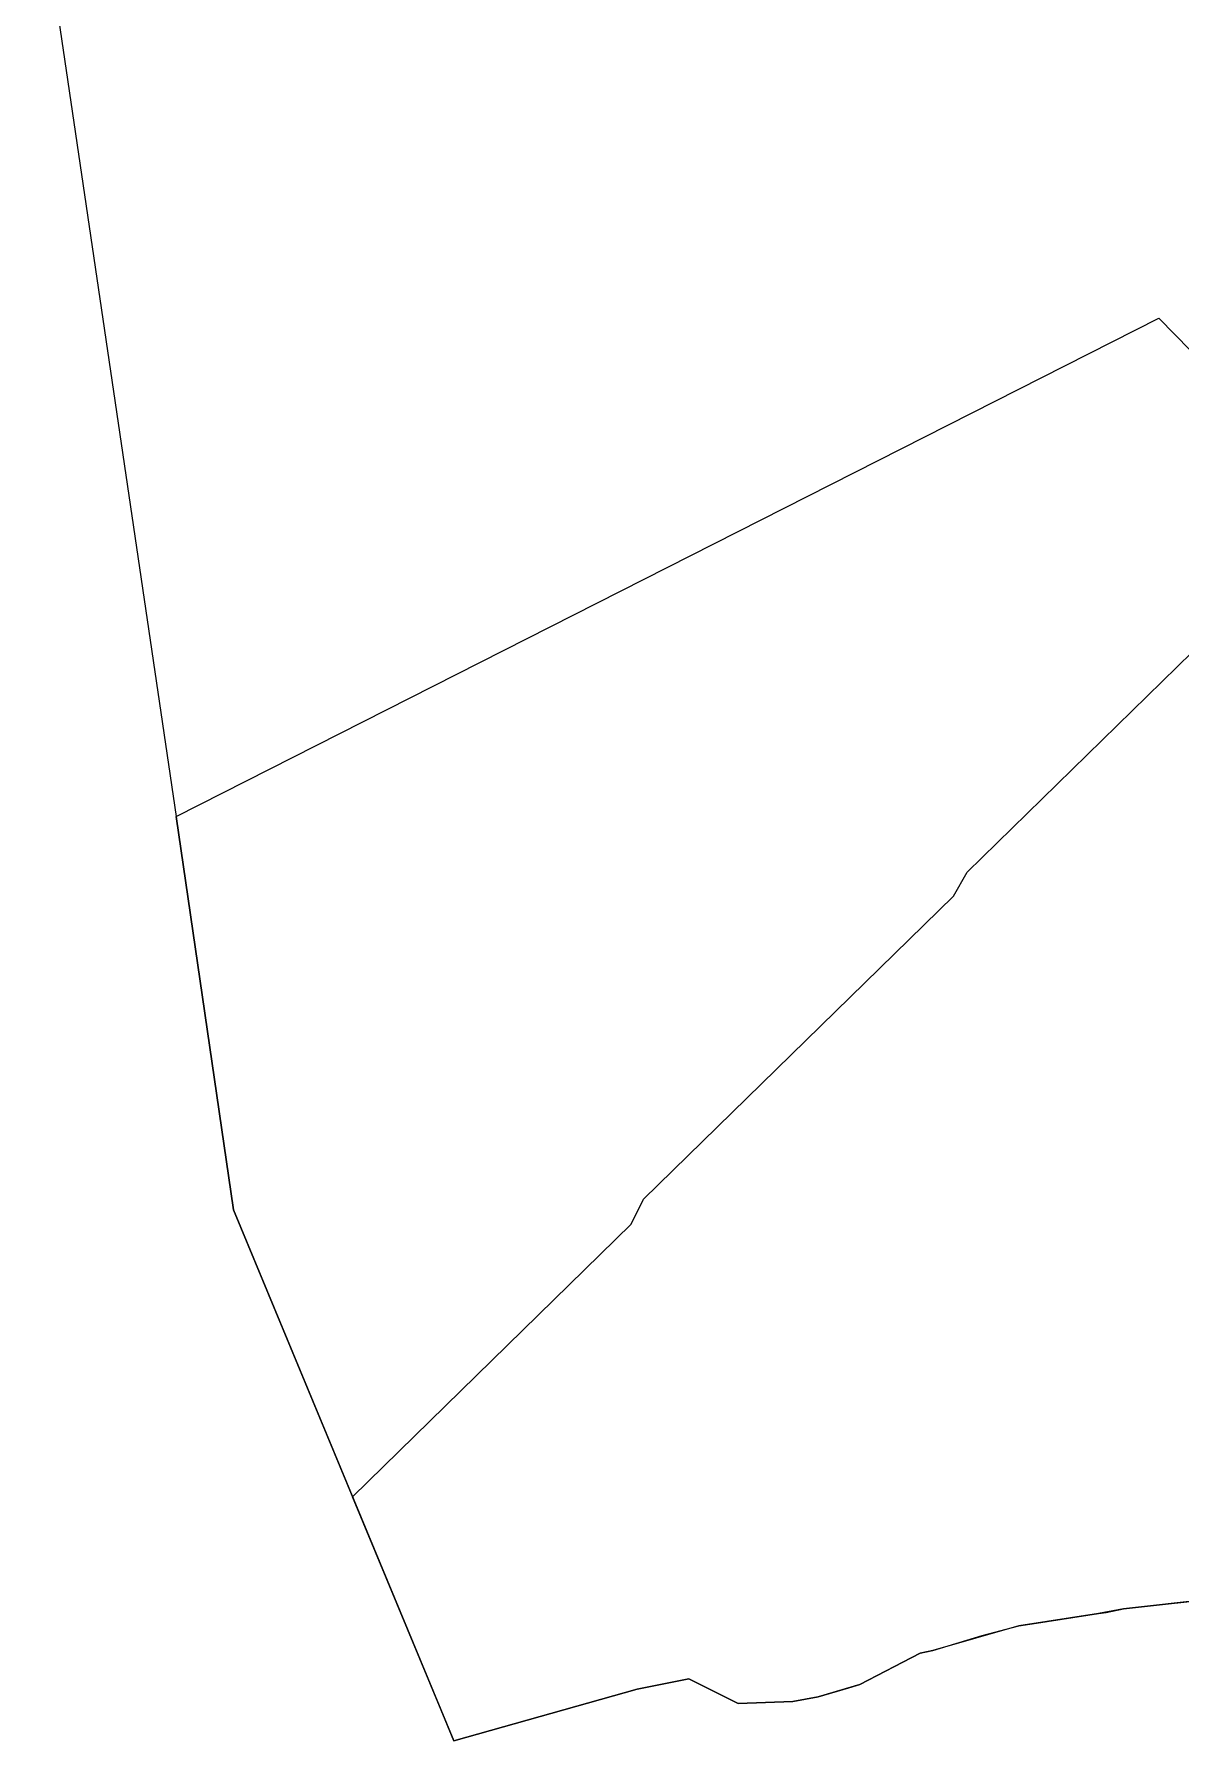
# Model space of a CAD drawing. Header units: metres. Extents: x 689715 to 690980, y 1005284 to 1006835.
# Drawn here: x 689828 to 690348, y 1005284 to 1006059 of the extents above; entities that cross this region are included whole.
import ezdxf

# ---------------------------------------------------------------- set-up
doc = ezdxf.new("R2010")
doc.units = ezdxf.units.M
doc.layers.add('_POLIGONO-FASE II-III', color=7, linetype='Continuous')
doc.layers.add('G-Poligono efectivo', color=40, linetype='Continuous')

msp = doc.modelspace()

# ---------------------------------------------------------------- linework, layer by layer
at = {"layer": '_POLIGONO-FASE II-III', "linetype": 'Continuous', "lineweight": -3}
for points in [[(689892.06, 1005704.257), (690338.276, 1005930.553), (690424.062, 1005842.8), (690430.905, 1005835.8, 0.0610247), (690509.709, 1005772.745, 0.0121779), (690527.163, 1005762.552), (690360.133, 1005348.607), (690322.134, 1005344.37), (690310.788, 1005342.265), (690274.717, 1005336.681), (690235.613, 1005325.536), (690229.787, 1005324.268), (690202.492, 1005310.04), (690183.587, 1005304.504), (690172.035, 1005302.36), (690147.273, 1005301.453), (690124.88, 1005312.699), (690101.341, 1005307.863), (690018.09, 1005284.454), (690012.303, 1005298.409), (689918.077, 1005525.64)], [(689972.112, 1005395.332), (690098.665, 1005519.049), (690104.274, 1005530.478), (690245.001, 1005668.051), (690251.135, 1005678.942), (690421.466, 1005845.456), (690424.062, 1005842.8), (690430.905, 1005835.8, 0.0610247), (690509.709, 1005772.745, 0.0121779), (690527.163, 1005762.552), (690360.133, 1005348.607), (690322.134, 1005344.37), (690310.788, 1005342.265), (690274.717, 1005336.681), (690235.613, 1005325.536), (690229.787, 1005324.268), (690202.492, 1005310.04), (690183.587, 1005304.504), (690172.035, 1005302.36), (690147.273, 1005301.453), (690124.88, 1005312.699), (690101.341, 1005307.863), (690018.09, 1005284.454), (690012.303, 1005298.409)]]:
    msp.add_lwpolyline(points, format="xyb", close=True, dxfattribs=at)
at = {"layer": 'G-Poligono efectivo'}
msp.add_lwpolyline([(689827.54, 1006141.732), (689892.06, 1005704.257), (689918.077, 1005525.64), (690018.09, 1005284.454), (690101.341, 1005307.863), (690124.88, 1005312.699), (690147.273, 1005301.453), (690172.035, 1005302.36), (690183.587, 1005304.504), (690197.427, 1005308.557), (690202.492, 1005310.04), (690214.044, 1005316.037), (690229.787, 1005324.268), (690235.613, 1005325.536), (690258.005, 1005332.249), (690274.717, 1005336.681), (690282.744, 1005337.889), (690310.788, 1005342.265), (690314.351, 1005342.676), (690322.134, 1005344.37), (690344.038, 1005346.812), (690370.574, 1005349.771)], dxfattribs=at)

doc.saveas('drawing.dxf')
